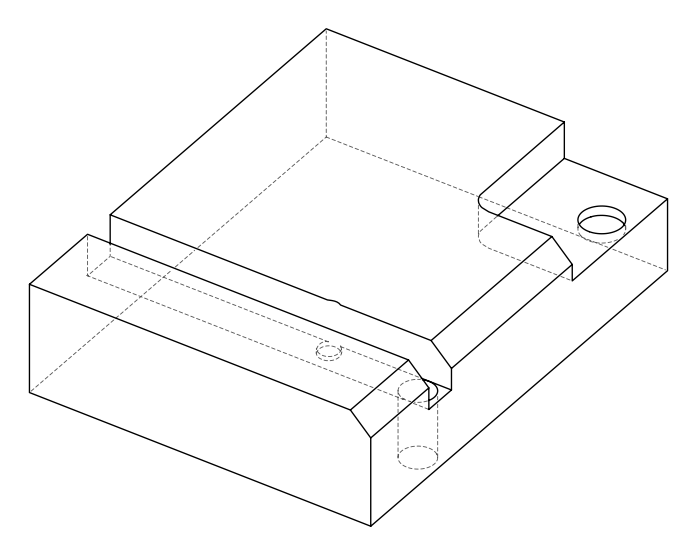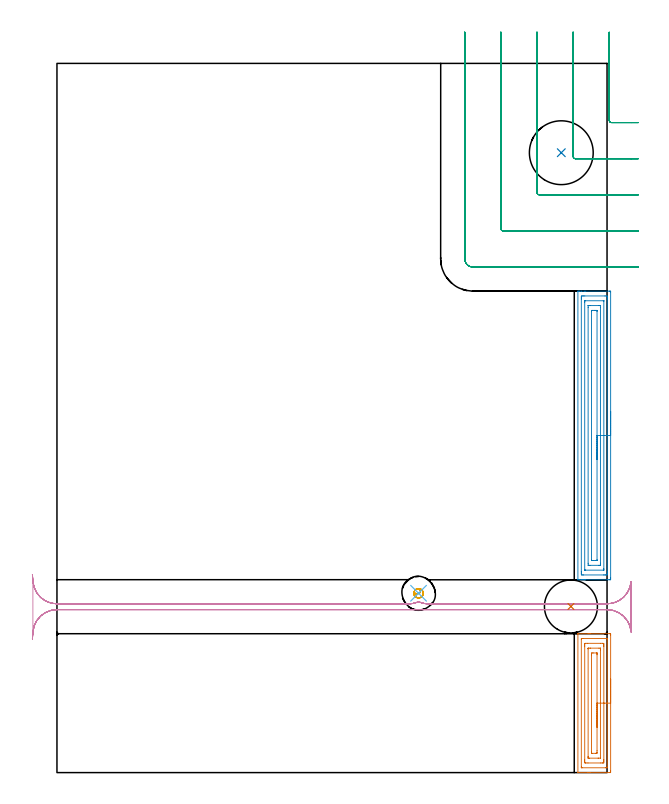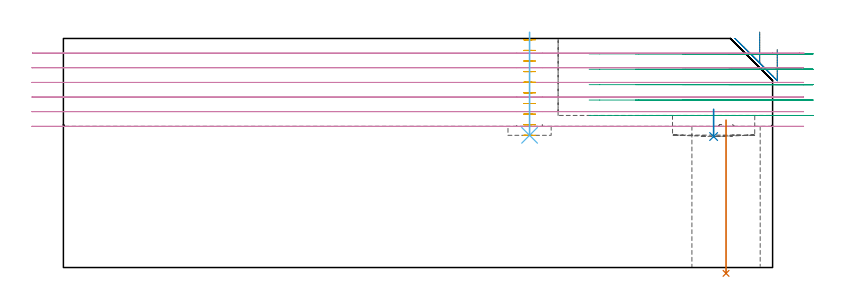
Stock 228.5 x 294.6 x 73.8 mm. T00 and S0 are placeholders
(PLAN: 8 operations, 5 tool changes, 21.5 min)
(1 AREA_MILL | FG_CHAMFER_SURFACE | UGT0205_001 | 2.59 min | 5977 mm3)
(2 AREA_MILL_1 | FG_CHAMFER_SURFACE_1 | UGT0205_001 | 5.08 min | 12373 mm3)
(3 MILL_CORNER_NOTCH_RECTANGULAR | CORNER_NOTCH_RECTANGULAR | UGT0201_136 | Follow Part, ap 5, ae 75% | 6.07 min | 160537 mm3)
(4 MILL_RECTANGULAR_SLOT | SLOT_RECTANGULAR | UGT0201_136 | Follow Part, ap 5, ae 75% | 6.61 min | 143746 mm3)
(5 MILL_BLIND_HOLE_FROM_SOLID_MATERIAL | STEP1POCKET | NXT0201_013 | Spiral | 0.79 min | 490 mm3)
(6 BORE_BLIND_HOLE | STEP1POCKET | UGT0332_073 | 0.13 min | 0 mm3)
(7 INDEXABLE_INSERT_DRILL_THROUGH_HOLE_FROM_SOLID | STEP1HOLE | NXT0302_015 | 0.2 min | 17293 mm3)
(8 INDEXABLE_INSERT_DRILL_BLIND_HOLE_FROM_SOLID | STEP1POCKET_1 | NXT0302_024 | 0.04 min | 3565 mm3)
(TOOL UGT0205_001 | Chamfer Mill 20 x 3 x 45 deg. | D20 FL50 Z2)
(TOOL UGT0201_136 | Carbide End Mill 20.0 | D20 FL30 Z4)
(TOOL NXT0201_013 | ENDMILL 10mm | D10 FL30 Z4)
(TOOL UGT0332_073 | 13.8 mm Rough Boring Bar | D13.8)
(TOOL NXT0302_015 | Index. Insert Drill 22mm [880-D2200L25-03] | D22 PA176 FL66 Z2)
(TOOL NXT0302_024 | Index. Insert Drill 26.5mm [880-D2650L32-03] | D26.5 PA176 FL80 Z2)
(OP 1 AREA_MILL)
G17 G21 G94 G90
T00 M6
G54
G17 G0 G90 X230. Y38.85 S1061 M3
G43 Z83.8 H0
Z70.2
G94 G1 Y38.812 Z69.328 F250.
Y38.698 Z68.464
Y38.509 Z67.612
Y38.247 Z66.78
Y37.913 Z65.974
Y37.51 Z65.2
Y37.042 Z64.464
Y36.51 Z63.772
Y35.921 Z63.129
Y35.278 Z62.54
Y34.586 Z62.008
Y33.85 Z61.54
Y33.076 Z61.137
Y32.27 Z60.803
Y31.438 Z60.541
Y30.586 Z60.352
Y29.722 Z60.238
Y28.85 Z60.2
Y0.828
X229.998 Y0.51 Z60.202
X229.991 Y0.006 Z60.205
X229.939 Y0.003 Z60.257
X229.43 Y0. Z60.766
X221.42 Z68.774
X220.665 Z69.533
X220.53 Z69.668
X216.573 Z73.626
X216.419 Z73.775
X216.404 Y0.009 Z73.79
X216.4 Y0.067 Z73.8
Y57.633
X216.404 Y57.69 Z73.79
X216.417 Y57.693 Z73.777
X216.572 Y57.7 Z73.626
X220.665 Z69.533
X221.42 Z68.774
X229.43 Z60.766
X229.81 Y57.697 Z60.386
X229.991 Y57.69 Z60.205
X229.999 Y57.509 Z60.199
X230. Y57.19 Z60.2
Y28.85
X228.586 Z61.614
Y2.235
X228.584 Y2.19 Z61.616
X228.579 Y2.099 Z61.621
X228.569 Y2.009 Z61.631
X228.54 Y2.007 Z61.66
X227.932 Y2. Z62.268
X218.142 Y2.001 Z72.058
X217.86 Y2.007 Z72.34
X217.827 Y2.01 Z72.373
X217.818 Y2.144 Z72.382
X217.815 Y2.235 Z72.385
X217.814 Y2.281 Z72.386
Y55.465
X217.816 Y55.511 Z72.384
X217.821 Y55.601 Z72.379
X217.831 Y55.691 Z72.369
X217.86 Y55.693 Z72.34
X218.468 Y55.7 Z71.732
X228.258 Y55.699 Z61.942
X228.54 Y55.693 Z61.66
X228.573 Y55.691 Z61.627
X228.582 Y55.556 Z61.618
X228.585 Y55.465 Z61.615
X228.586 Y55.419 Z61.614
Y28.85
X227.172 Z63.028
X227.171 Y5.414 Z63.029
Y4.938
X227.169 Y4.531 Z63.031
X227.164 Y4.052 Z63.036
X226.808 Y4.004 Z63.392
X226.76 Y4.003 Z63.44
X225.922 Y4. Z64.278
X220.583 Z69.617
X219.691 Y4.002 Z70.509
X219.64 Y4.007 Z70.56
X219.235 Y4.052 Z70.965
X219.232 Y4.459 Z70.968
X219.229 Y4.938 Z70.971
Y5.348
Y52.286
Y52.762
X219.231 Y53.169 Z70.969
X219.235 Y53.648 Z70.965
X219.592 Y53.696 Z70.608
X219.64 Y53.697 Z70.56
X220.478 Y53.7 Z69.722
X225.817 Z64.383
X226.709 Y53.698 Z63.491
X226.76 Y53.693 Z63.44
X227.165 Y53.648 Z63.035
X227.168 Y53.241 Z63.032
X227.171 Y52.762 Z63.029
Y52.352
X227.172 Y28.85 Z63.028
X225.757 Z64.443
Y6.322
X225.755 Y6.129 Z64.445
X225.752 Y6.033 Z64.448
X225.751 Y6.016 Z64.449
X225.739 Y6.01 Z64.461
X225.689 Y6.004 Z64.511
X224.98 Y6. Z65.22
X224.803 Z65.397
X221.242 Y6.001 Z68.958
X220.684 Y6.009 Z69.516
X220.655 Y6.01 Z69.545
X220.65 Y6.036 Z69.55
X220.647 Y6.114 Z69.553
X220.644 Y6.275 Z69.556
X220.643 Y6.597 Z69.557
Y6.709
Y51.378
X220.645 Y51.571 Z69.555
X220.648 Y51.667 Z69.552
X220.649 Y51.684 Z69.551
X220.661 Y51.69 Z69.539
X220.711 Y51.696 Z69.489
X221.42 Y51.7 Z68.78
X221.597 Z68.603
X225.158 Y51.699 Z65.042
X225.716 Y51.691 Z64.484
X225.745 Y51.69 Z64.455
X225.75 Y51.664 Z64.45
X225.753 Y51.586 Z64.447
X225.756 Y51.425 Z64.444
X225.757 Y51.103 Z64.443
Y50.991
Y28.85
X224.343 Z65.857
Y9.115
X224.34 Y8.481 Z65.86
X224.336 Y8.235 Z65.864
X224.325 Y8.01 Z65.875
X224.09 Y8.006 Z66.11
X223.682 Y8.001 Z66.518
X222.31 Z67.89
X222.149 Y8.003 Z68.051
X222.091 Y8.006 Z68.109
X222.064 Y8.01 Z68.136
X222.062 Y8.061 Z68.138
X222.059 Y8.229 Z68.141
X222.057 Y8.481 Z68.143
Y8.733
Y48.586
X222.06 Y49.219 Z68.14
X222.064 Y49.465 Z68.136
X222.075 Y49.69 Z68.125
X222.31 Y49.694 Z67.89
X222.718 Y49.699 Z67.482
X224.09 Z66.11
X224.251 Y49.697 Z65.949
X224.309 Y49.694 Z65.891
X224.336 Y49.69 Z65.864
X224.338 Y49.639 Z65.862
X224.341 Y49.471 Z65.859
X224.343 Y49.219 Z65.857
Y48.967
Y28.85
Y27.978 Z65.895
Y27.114 Z66.009
Y26.262 Z66.198
Y25.43 Z66.46
Y24.624 Z66.794
Y23.85 Z67.197
Y23.114 Z67.665
Y22.422 Z68.196
Y21.779 Z68.786
Y21.19 Z69.429
Y20.659 Z70.121
Y20.19 Z70.857
Y19.787 Z71.631
Y19.453 Z72.437
Y19.191 Z73.269
Y19.002 Z74.12
Y18.888 Z74.985
Y18.85 Z75.857
G0 Z83.8
M5
M2
(OP 2 AREA_MILL_1)
G17 G21 G94 G90
T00 M6
G54
G17 G0 G90 X230. Y150.05 S1061 M3
G43 Z83.8 H0
Z70.2
G94 G1 Y150.012 Z69.328 F250.
Y149.898 Z68.464
Y149.709 Z67.612
Y149.447 Z66.78
Y149.113 Z65.974
Y148.71 Z65.2
Y148.242 Z64.464
Y147.71 Z63.772
Y147.121 Z63.129
Y146.478 Z62.54
Y145.786 Z62.008
Y145.05 Z61.54
Y144.276 Z61.137
Y143.47 Z60.803
Y142.638 Z60.541
Y141.786 Z60.352
Y140.922 Z60.238
Y140.05 Z60.2
Y81.025
X229.999 Y80.705 Z60.201
X229.994 Y80.139 Z60.204
X229.992 Y80.107 Z60.206
X229.43 Y80.103 Z60.768
X228.826 Y80.1 Z61.371
X219.64 Z70.554
X219.067 Z71.13
X218.75 Z71.446
X218.177 Z72.02
X217.86 Z72.335
X217.228 Z72.972
X216.805 Z73.394
X216.444 Z73.747
X216.402 Y80.109 Z73.788
X216.4 Y80.259 Z73.8
Y199.841
X216.402 Y199.99 Z73.788
X216.442 Y199.993 Z73.749
X216.806 Y200. Z73.394
X217.228 Z72.972
X217.86 Z72.335
X219.067 Z71.13
X219.64 Z70.554
X229.43 Z60.768
X229.719 Y199.998 Z60.479
X229.992 Y199.99 Z60.206
X229.999 Y199.716 Z60.199
X230. Y140.05 Z60.2
X228.586 Z61.614
Y83.336
X228.582 Y82.49 Z61.618
X228.58 Y82.449 Z61.62
X228.54 Y82.11 Z61.66
X228.036 Y82.102 Z62.164
X227.65 Y82.101 Z62.55
X227.148 Y82.1 Z63.052
X218.75 Y82.101 Z71.45
X218.246 Y82.103 Z71.954
X217.86 Y82.11 Z72.34
X217.82 Y82.49 Z72.38
X217.817 Y82.533 Z72.383
X217.814 Y83.382 Z72.386
Y83.428
Y196.764
X217.818 Y197.61 Z72.382
X217.82 Y197.651 Z72.38
X217.86 Y197.99 Z72.34
X218.364 Y197.998 Z71.836
X218.75 Y197.999 Z71.45
X219.252 Y198. Z70.948
X227.65 Y197.999 Z62.55
X228.154 Y197.997 Z62.046
X228.54 Y197.99 Z61.66
X228.58 Y197.61 Z61.62
X228.583 Y197.567 Z61.617
X228.586 Y196.718 Z61.614
Y196.672
Y140.05
X227.172 Z63.028
X227.171 Y84.754 Z63.029
X227.169 Y84.274 Z63.031
X227.167 Y84.172 Z63.033
X227.165 Y84.124 Z63.035
X227.154 Y84.11 Z63.046
X227.108 Y84.107 Z63.092
X226.933 Y84.101 Z63.267
X219.466 Z70.734
X219.35 Y84.102 Z70.85
X219.258 Y84.107 Z70.942
X219.234 Y84.11 Z70.966
X219.232 Y84.115 Z70.968
X219.23 Y84.137 Z70.97
X219.229 Y84.274 Z70.971
Y195.346
X219.231 Y195.826 Z70.969
X219.233 Y195.928 Z70.967
X219.235 Y195.976 Z70.965
X219.246 Y195.99 Z70.954
X219.293 Y195.993 Z70.907
X219.467 Y195.999 Z70.733
X226.934 Y196. Z63.266
X227.05 Y195.998 Z63.15
X227.142 Y195.993 Z63.058
X227.166 Y195.99 Z63.034
X227.168 Y195.985 Z63.032
X227.17 Y195.963 Z63.03
X227.171 Y195.826 Z63.029
X227.172 Y140.05 Z63.028
X225.757 Z64.443
Y86.952
X225.753 Y86.176 Z64.447
X225.751 Y86.123 Z64.449
X225.745 Y86.11 Z64.455
X225.723 Y86.107 Z64.477
X225.617 Y86.103 Z64.583
X225.405 Y86.101 Z64.795
X224.98 Y86.1 Z65.22
X221.379 Z68.821
X220.979 Y86.103 Z69.221
X220.778 Y86.106 Z69.422
X220.679 Y86.11 Z69.521
X220.649 Y86.122 Z69.551
X220.643 Y86.952 Z69.557
Y193.148
X220.647 Y193.924 Z69.553
X220.649 Y193.977 Z69.551
X220.655 Y193.99 Z69.545
X220.677 Y193.993 Z69.523
X220.783 Y193.997 Z69.417
X220.995 Y193.999 Z69.205
X221.42 Y194. Z68.78
X225.021 Z65.179
X225.421 Y193.997 Z64.779
X225.622 Y193.994 Z64.578
X225.721 Y193.99 Z64.479
X225.751 Y193.978 Z64.449
X225.757 Y193.148 Z64.443
Y140.05
X224.343 Z65.857
Y88.483
X224.342 Y88.229 Z65.858
X224.339 Y88.157 Z65.861
X224.336 Y88.118 Z65.864
X224.326 Y88.11 Z65.874
X224.249 Y88.105 Z65.951
X224.09 Y88.102 Z66.11
X223.835 Y88.1 Z66.365
X222.945 Z67.255
X222.31 Y88.103 Z67.89
X222.099 Y88.107 Z68.101
X222.068 Y88.11 Z68.132
X222.064 Y88.179 Z68.136
X222.059 Y88.313 Z68.141
X222.057 Y88.483 Z68.143
Y191.617
X222.058 Y191.871 Z68.142
X222.061 Y191.943 Z68.139
X222.064 Y191.982 Z68.136
X222.074 Y191.99 Z68.126
X222.151 Y191.995 Z68.049
X222.31 Y191.998 Z67.89
X222.565 Y192. Z67.635
X223.455 Z66.745
X224.09 Y191.997 Z66.11
X224.301 Y191.993 Z65.899
X224.332 Y191.99 Z65.868
X224.336 Y191.921 Z65.864
X224.341 Y191.787 Z65.859
X224.343 Y191.617 Z65.857
Y140.05
Y139.178 Z65.895
Y138.314 Z66.009
Y137.462 Z66.198
Y136.63 Z66.46
Y135.824 Z66.794
Y135.05 Z67.197
Y134.314 Z67.665
Y133.622 Z68.196
Y132.979 Z68.786
Y132.39 Z69.429
Y131.858 Z70.121
Y131.39 Z70.857
Y130.987 Z71.631
Y130.653 Z72.437
Y130.391 Z73.269
Y130.202 Z74.12
Y130.088 Z74.985
Y130.05 Z75.857
G0 Z83.8
M5
M2
(OP 3 MILL_CORNER_NOTCH_RECTANGULAR)
G17 G21 G94 G90
T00 M6
G54
G17 G0 G90 X229.4 Y307.559 S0 M3
G43 Z83.8 H0
Z68.84
G94 G1 Y304.559 F250.
Y270.995 F500.
G3 X230.395 Y270. R1.
G1 X238.5
X241.5 F250.
G0 Z83.8
X214.4 Y307.6
Z68.84
G1 Y304.6
Y255.995 F500.
G3 X215.395 Y255. R1.
G1 X238.5
X241.5 F250.
G0 Z83.8
X199.4 Y307.6
Z68.84
G1 Y304.6
Y240.996 F500.
G3 X200.396 Y240. R1.
G1 X238.5
X241.5 F250.
G0 Z83.8
X184.4 Y307.6
Z68.84
G1 Y304.6
Y225.996 F500.
G3 X185.396 Y225. R1.
G1 X238.5
X241.5 F250.
G0 Z83.8
X169.4 Y307.6
Z68.84
G1 Y304.6
Y213.4 F500.
G3 X172.8 Y210. R3.4
G1 X238.5
X241.5 F250.
G0 Z83.8
X229.4 Y307.559
Z63.88
G1 Y304.559
Y270.995 F500.
G3 X230.395 Y270. R1.
G1 X238.5
X241.5 F250.
G0 Z83.8
X214.4 Y307.6
Z63.88
G1 Y304.6
Y255.995 F500.
G3 X215.395 Y255. R1.
G1 X238.5
X241.5 F250.
G0 Z83.8
X199.4 Y307.6
Z63.88
G1 Y304.6
Y240.996 F500.
G3 X200.396 Y240. R1.
G1 X238.5
X241.5 F250.
G0 Z83.8
X184.4 Y307.6
Z63.88
G1 Y304.6
Y225.996 F500.
G3 X185.396 Y225. R1.
G1 X238.5
X241.5 F250.
G0 Z83.8
X169.4 Y307.6
Z63.88
G1 Y304.6
Y213.4 F500.
G3 X172.8 Y210. R3.4
G1 X238.5
X241.5 F250.
G0 Z83.8
X229.4 Y307.559
Z58.92
G1 Y304.559
Y270.995 F500.
G3 X230.395 Y270. R1.
G1 X238.5
X241.5 F250.
G0 Z83.8
X214.4 Y307.6
Z58.92
G1 Y304.6
Y255.995 F500.
G3 X215.395 Y255. R1.
G1 X238.5
X241.5 F250.
G0 Z83.8
X199.4 Y307.6
Z58.92
G1 Y304.6
Y240.996 F500.
G3 X200.396 Y240. R1.
G1 X238.5
X241.5 F250.
G0 Z83.8
X184.4 Y307.6
Z58.92
G1 Y304.6
Y225.996 F500.
G3 X185.396 Y225. R1.
G1 X238.5
X241.5 F250.
G0 Z83.8
X169.4 Y307.6
Z58.92
G1 Y304.6
Y213.4 F500.
G3 X172.8 Y210. R3.4
G1 X238.5
X241.5 F250.
G0 Z83.8
X229.4 Y307.559
Z53.96
G1 Y304.559
Y270.995 F500.
G3 X230.395 Y270. R1.
G1 X238.5
X241.5 F250.
G0 Z83.8
X214.4 Y307.6
Z53.96
G1 Y304.6
Y255.995 F500.
G3 X215.395 Y255. R1.
G1 X238.5
X241.5 F250.
G0 Z83.8
X199.4 Y307.6
Z53.96
G1 Y304.6
Y240.996 F500.
G3 X200.396 Y240. R1.
G1 X238.5
X241.5 F250.
G0 Z83.8
X184.4 Y307.6
Z53.96
G1 Y304.6
Y225.996 F500.
G3 X185.396 Y225. R1.
G1 X238.5
X241.5 F250.
G0 Z83.8
X169.4 Y307.6
Z53.96
G1 Y304.6
Y213.4 F500.
G3 X172.8 Y210. R3.4
G1 X238.5
X241.5 F250.
G0 Z83.8
X229.4 Y307.559
Z49.
G1 Y304.559
Y270.995 F500.
G3 X230.395 Y270. R1.
G1 X238.5
X241.5 F250.
G0 Z83.8
X214.4 Y307.6
Z49.
G1 Y304.6
Y255.995 F500.
G3 X215.395 Y255. R1.
G1 X238.5
X241.5 F250.
G0 Z83.8
X199.4 Y307.6
Z49.
G1 Y304.6
Y240.996 F500.
G3 X200.396 Y240. R1.
G1 X238.5
X241.5 F250.
G0 Z83.8
X184.4 Y307.6
Z49.
G1 Y304.6
Y225.996 F500.
G3 X185.396 Y225. R1.
G1 X238.5
X241.5 F250.
G0 Z83.8
X169.4 Y307.6
Z49.
G1 Y304.6
Y213.4 F500.
G3 X172.8 Y210. R3.4
G1 X238.5
X241.5 F250.
G0 Z83.8
M5
M2
(OP 4 MILL_RECTANGULAR_SLOT)
G17 G21 G94 G90
T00 M6
G54
G17 G0 G90 X238.668 Y77.732 S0 M3
G43 Z83.8 H0
Z69.083
G94 G1 X237.177 Y75.129 F250.
G2 X228.5 Y70.1 R10. F500.
G1 X154.316
G2 X150.2 Y70.986 R10.
X146.084 Y70.1 R10.
G1 X0.
G2 X-9.97 Y79.326 R10.
G1 X-10.
Y58.474
X-9.97
G2 X0. Y67.7 R10.
G1 X228.5
G2 X237.176 Y62.673 R10.
G1 X238.668 Y60.07 F250.
G0 Z83.8
X-10.202 Y55.483
Z64.367
G1 X-9.97 Y58.474
G2 X0. Y67.7 R10. F500.
G1 X228.5
G2 X238.102 Y60.493 R10.
G1 X238.131 Y60.485
G3 X238.5 Y63.177 R10.
G1 Y74.622
G3 X238.131 Y77.314 R10.
G1 X238.102 Y77.306
G2 X228.5 Y70.1 R10.
G1 X154.316
G2 X150.2 Y70.986 R10.
X146.084 Y70.1 R10.
G1 X0.
G2 X-9.97 Y79.326 R10.
G1 X-10.202 Y82.317 F250.
G0 Y55.483 Z59.65
G1 X-9.97 Y58.474
G2 X0. Y67.7 R10. F500.
G1 X228.5
G2 X238.47 Y58.474 R10.
G1 X238.5
Y79.326
X238.47
G2 X228.5 Y70.1 R10.
G1 X154.316
G2 X150.2 Y70.986 R10.
X146.084 Y70.1 R10.
G1 X0.
G2 X-9.97 Y79.326 R10.
G1 X-10.202 Y82.317 F250.
G0 Y55.483 Z54.933
G1 X-9.97 Y58.474
G2 X0. Y67.7 R10. F500.
G1 X228.5
G2 X238.47 Y58.474 R10.
G1 X238.5
Y79.326
X238.47
G2 X228.5 Y70.1 R10.
G1 X154.316
G2 X150.2 Y70.986 R10.
X146.084 Y70.1 R10.
G1 X0.
G2 X-9.97 Y79.326 R10.
G1 X-10.202 Y82.317 F250.
G0 Y55.483 Z50.217
G1 X-9.97 Y58.474
G2 X0. Y67.7 R10. F500.
G1 X228.5
G2 X238.47 Y58.474 R10.
G1 X238.5
Y79.326
X238.47
G2 X228.5 Y70.1 R10.
G1 X154.316
G2 X150.2 Y70.986 R10.
X146.084 Y70.1 R10.
G1 X0.
G2 X-9.97 Y79.326 R10.
G1 X-10.202 Y82.317 F250.
G0 Y55.483 Z45.5
G1 X-9.97 Y58.474
G2 X0. Y67.7 R10. F500.
G1 X228.5
G2 X238.47 Y58.474 R10.
G1 X238.5
Y79.326
X238.47
G2 X228.5 Y70.1 R10.
G1 X154.316
G2 X150.2 Y70.986 R10.
X146.084 Y70.1 R10.
G1 X0.
G2 X-9.97 Y79.326 R10.
G1 X-10.202 Y82.317 F250.
G0 Z83.8
M5
M2
(OP 5 MILL_BLIND_HOLE_FROM_SOLID_MATERIAL)
G17 G21 G94 G90
T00 M6
G54
G17 G0 G90 X150.2 Y74.5 S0 M3
G43 Z83.8 H0
Z73.38
G94 G3 X150.716 Y75.934 R0.81 F250.
X148.698 Y75.743 R1.434
X148.957 Y72.998 R1.95
X148.698 Y75.743 R-1.95
X148.827 Y74.37 R0.975
X150.2 Y74.5 R0.975
G0 Z69.96
G3 X150.716 Y75.934 R0.81
X148.698 Y75.743 R1.434
X148.957 Y72.998 R1.95
X148.698 Y75.743 R-1.95
X148.827 Y74.37 R0.975
X150.2 Y74.5 R0.975
G0 Z66.54
G3 X150.716 Y75.934 R0.81
X148.698 Y75.743 R1.434
X148.957 Y72.998 R1.95
X148.698 Y75.743 R-1.95
X148.827 Y74.37 R0.975
X150.2 Y74.5 R0.975
G0 Z63.12
G3 X150.716 Y75.934 R0.81
X148.698 Y75.743 R1.434
X148.957 Y72.998 R1.95
X148.698 Y75.743 R-1.95
X148.827 Y74.37 R0.975
X150.2 Y74.5 R0.975
G0 Z59.7
G3 X150.716 Y75.934 R0.81
X148.698 Y75.743 R1.434
X148.957 Y72.998 R1.95
X148.698 Y75.743 R-1.95
X148.827 Y74.37 R0.975
X150.2 Y74.5 R0.975
G0 Z56.28
G3 X150.716 Y75.934 R0.81
X148.698 Y75.743 R1.434
X148.957 Y72.998 R1.95
X148.698 Y75.743 R-1.95
X148.827 Y74.37 R0.975
X150.2 Y74.5 R0.975
G0 Z52.86
G3 X150.716 Y75.934 R0.81
X148.698 Y75.743 R1.434
X148.957 Y72.998 R1.95
X148.698 Y75.743 R-1.95
X148.827 Y74.37 R0.975
X150.2 Y74.5 R0.975
G0 Z49.44
G3 X150.716 Y75.934 R0.81
X148.698 Y75.743 R1.434
X148.957 Y72.998 R1.95
X148.698 Y75.743 R-1.95
X148.827 Y74.37 R0.975
X150.2 Y74.5 R0.975
G0 Z46.02
G3 X150.716 Y75.934 R0.81
X148.698 Y75.743 R1.434
X148.957 Y72.998 R1.95
X148.698 Y75.743 R-1.95
X148.827 Y74.37 R0.975
X150.2 Y74.5 R0.975
G0 Z42.6
G3 X150.716 Y75.934 R0.81
X148.698 Y75.743 R1.434
X148.957 Y72.998 R1.95
X148.698 Y75.743 R-1.95
X148.827 Y74.37 R0.975
X150.2 Y74.5 R0.975
G0 Z83.8
M5
M2
(OP 6 BORE_BLIND_HOLE)
G17 G21 G94 G90
T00 M6
G54
G17 G0 G90 X150.2 Y74.5 S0 M3
G43 Z83.8 H0
G94 G85 G98 Z42.6 F250. R75.8
G80
M5
M2
(OP 7 INDEXABLE_INSERT_DRILL_THROUGH_HOLE_FROM_SOLID)
G17 G21 G94 G90
T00 M6
G54
G17 G0 G90 X213.5 Y69. S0 M3
G43 Z83.8 H1
G94 G81 G98 Z-1.884 F250. R47.5
G80
M5
M2
(OP 8 INDEXABLE_INSERT_DRILL_BLIND_HOLE_FROM_SOLID)
G17 G21 G94 G90
T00 M6
G54
G17 G0 G90 X209.5 Y257.5 S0 M3
G43 Z83.8 H1
G94 G81 G98 Z42.2 F250. R51.
G80
M5
M2
